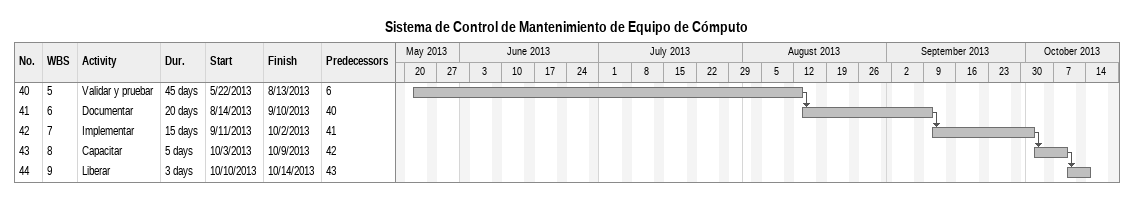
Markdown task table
Sistema de Control de Mantenimiento de Equipo de Cómputo

| ID | WBS | Task | Duration | Start | Finish | Predecessors |
|---|---|---|---|---|---|---|
| 40 | 5 | Validar y pruebar | 45d | 2013-05-22 | 2013-08-13 | 6 |
| 41 | 6 | Documentar | 20d | 2013-08-14 | 2013-09-10 | 40 |
| 42 | 7 | Implementar | 15d | 2013-09-11 | 2013-10-02 | 41 |
| 43 | 8 | Capacitar | 5d | 2013-10-03 | 2013-10-09 | 42 |
| 44 | 9 | Liberar | 3d | 2013-10-10 | 2013-10-14 | 43 |
